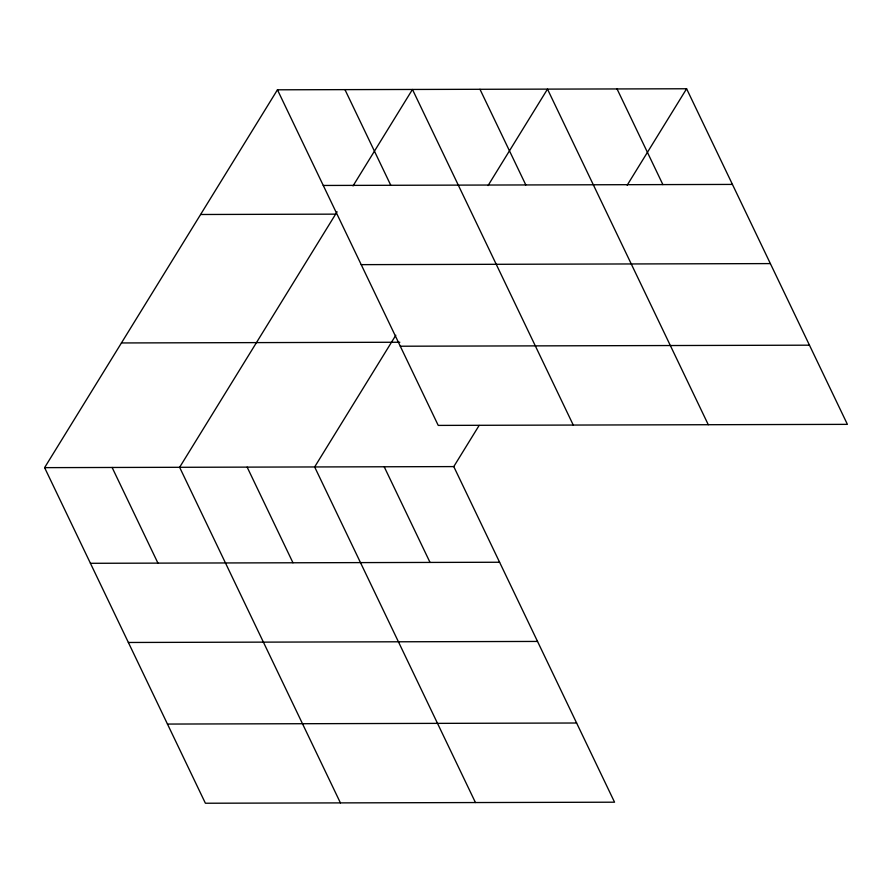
<?xml version="1.0" encoding="UTF-8"?>
<svg xmlns="http://www.w3.org/2000/svg" width="892" height="892" viewBox="0 0 892 892"><rect width="100%" height="100%" fill="white"/><g stroke="black" fill="none" stroke-linecap="round" stroke-linejoin="round"><path stroke-width="1.34" d="M479.138 425.428L453.772 466.594L614.555 802.198L205.394 803.235L44.6 467.642L277.445 89.802L686.606 88.765L847.4 424.358L438.228 425.406L277.445 89.802M337.076 211.794L179.626 467.297L340.421 802.889M353.031 185.915L412.461 89.456L573.255 425.06M395.803 335.258L314.653 466.951L475.447 802.544M488.047 185.569L547.487 89.122L708.281 424.715M627.165 185.213L686.606 88.765M323.272 185.458L732.443 184.421M200.6 214.493L335.626 214.147M361.204 264.645L770.376 263.597M121.435 342.952L399.839 342.249M400.296 346.219L809.468 345.182M44.6 467.642L453.772 466.594M90.426 563.298L499.598 562.25M128.37 642.474L537.53 641.437M167.451 724.059L576.622 723.011M617.052 88.944L662.879 184.599M479.974 89.289L525.812 184.945M344.959 89.635L390.785 185.291M384.207 466.772L430.033 562.428M247.14 467.118L292.966 562.774M112.113 467.464L157.94 563.12"/></g></svg>
